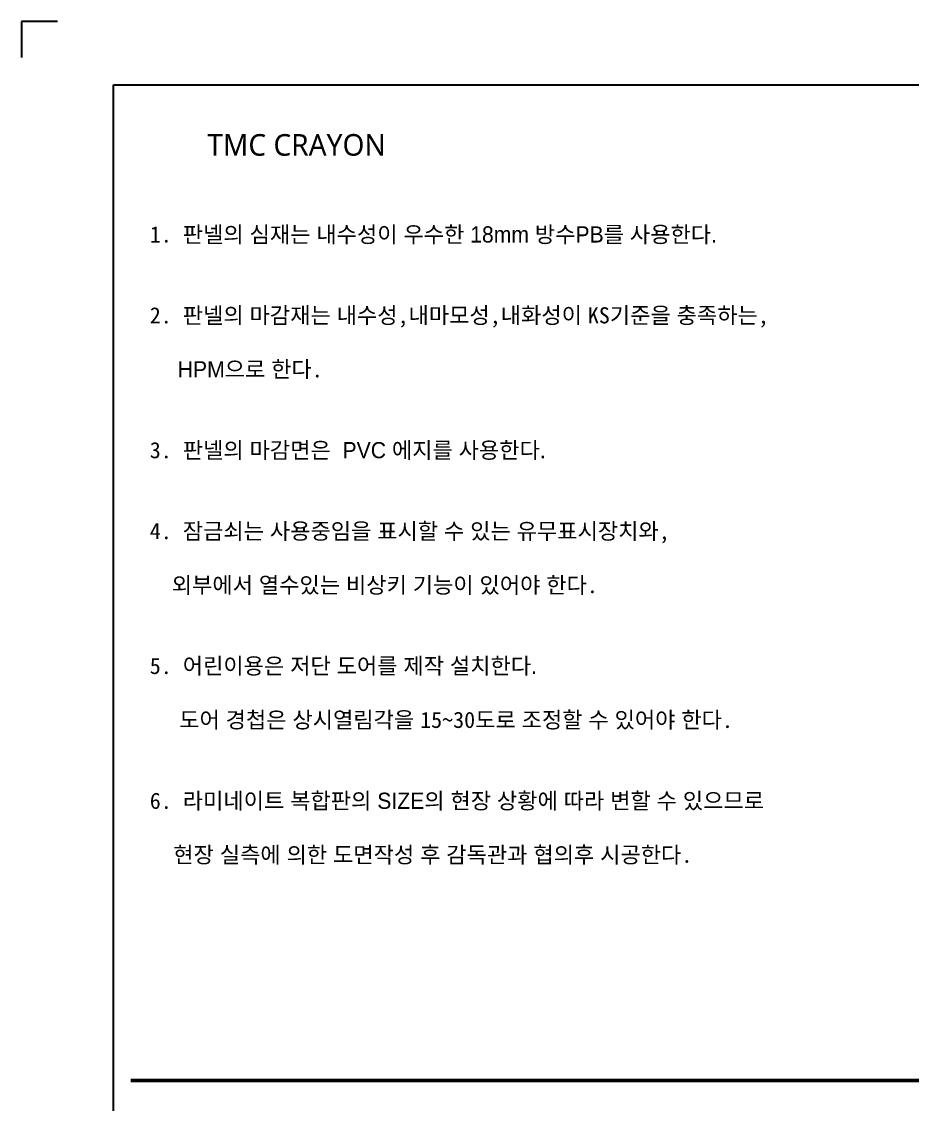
# Model space of a CAD drawing. Extents: x -256 to 8104, y -176 to 5714.
# Drawn here: x -256 to 2219, y 2705 to 5714 of the extents above; entities that cross this region are included whole.
import ezdxf
from ezdxf.enums import TextEntityAlignment as Align

# ---------------------------------------------------------------- set-up
doc = ezdxf.new("R2010")
doc.units = 0
doc.header["$LTSCALE"] = 30
doc.layers.get('0').update_dxf_attribs({"linetype": 'CONTINUOUS'})
doc.layers.add('jac text', color=7, linetype='CONTINUOUS')
doc.layers.add('TIT', color=3, linetype='CONTINUOUS')
doc.styles.add('돋움', font='malgun.ttf')

# ---------------------------------------------------------------- blocks, each defined once
blk = doc.blocks.new('CRAYON_32', base_point=(118355.6, -6689.9))
at = {"color": 2}
for p, q in [((118099.7, -975.6), (118099.7, -1075.6)), ((118099.7, -975.6), (118099.7, -1075.6)), ((118099.7, -975.6), (118099.7, -1075.6)), ((118199.7, -975.6), (118099.7, -975.6)), ((118099.7, -975.6), (118099.7, -1075.6))]:
    blk.add_line(p, q, dxfattribs=at)
for points in [[(118354.9, -1151.5), (125607.2, -1151.5), (125607.2, -6689.8), (118354.9, -6689.8)], [(118354.9, -1151.5), (125607.2, -1151.5), (125607.2, -6689.8), (118354.9, -6689.8)], [(118354.9, -1151.5), (126336.8, -1151.5), (126336.8, -6689.8), (118354.9, -6689.8)]]:
    blk.add_lwpolyline(points, close=True, dxfattribs=at)
at = {"color": 8, "const_width": 10}
blk.add_lwpolyline([(118403, -3920.6), (124187.5, -3920.6)], dxfattribs=at)
at = {"layer": 'jac text', "insert": (118456.2, -3320.6), "char_height": 45, "attachment_point": 7}
blk.add_mtext('1. {\\F굴림;판넬의 심재는 내수성이 우수한 18mm 방수PB를 사용한다.    \\P     \\P}\\P2. {\\F굴림;판넬의 마감재는 내수성},{\\F굴림;내마모성},{\\F굴림;내화성이 }KS{\\F굴림;기준을 충족하는},\\P \\P  {\\F굴림; HPM으로 한다}. \\P\\P\\P3. {\\F굴림;판넬의 마감면은  PVC 에지를 사용한다.\\P\\P}\\P4. {\\F굴림;잠금쇠는 사용중임을 표시할 수 있는 유무표시장치와}, \\P\\P  {\\F굴림;외부에서 열수있는 비상키 기능이 있어야 한다}.\\P\\P\\P5. {\\F굴림;어린이용은 저단 도어를 제작 설치한다.\\P\\P     도어 경첩은 상시열림각을 }15~30{\\F굴림;도로 조정할 수 있어야 한다}.\\P\\P\\P6. {\\F굴림;라미네이트 복합판의 SIZE의 현장 상황에 따라 변할 수 있으므로 \\P\\P    현장 실측에 의한 도면작성 후 감독관과 협의후 시공한다}. ', dxfattribs=at)
at = {"layer": 'TIT', "style": '돋움'}
blk.add_text('TMC CRAYON', height=60, dxfattribs=at).set_placement((119112.8, -1348.5), align=Align.RIGHT)

msp = doc.modelspace()

# ---------------------------------------------------------------- block references
msp.add_blockref('CRAYON_32', (0, 0))

doc.saveas('drawing.dxf')
